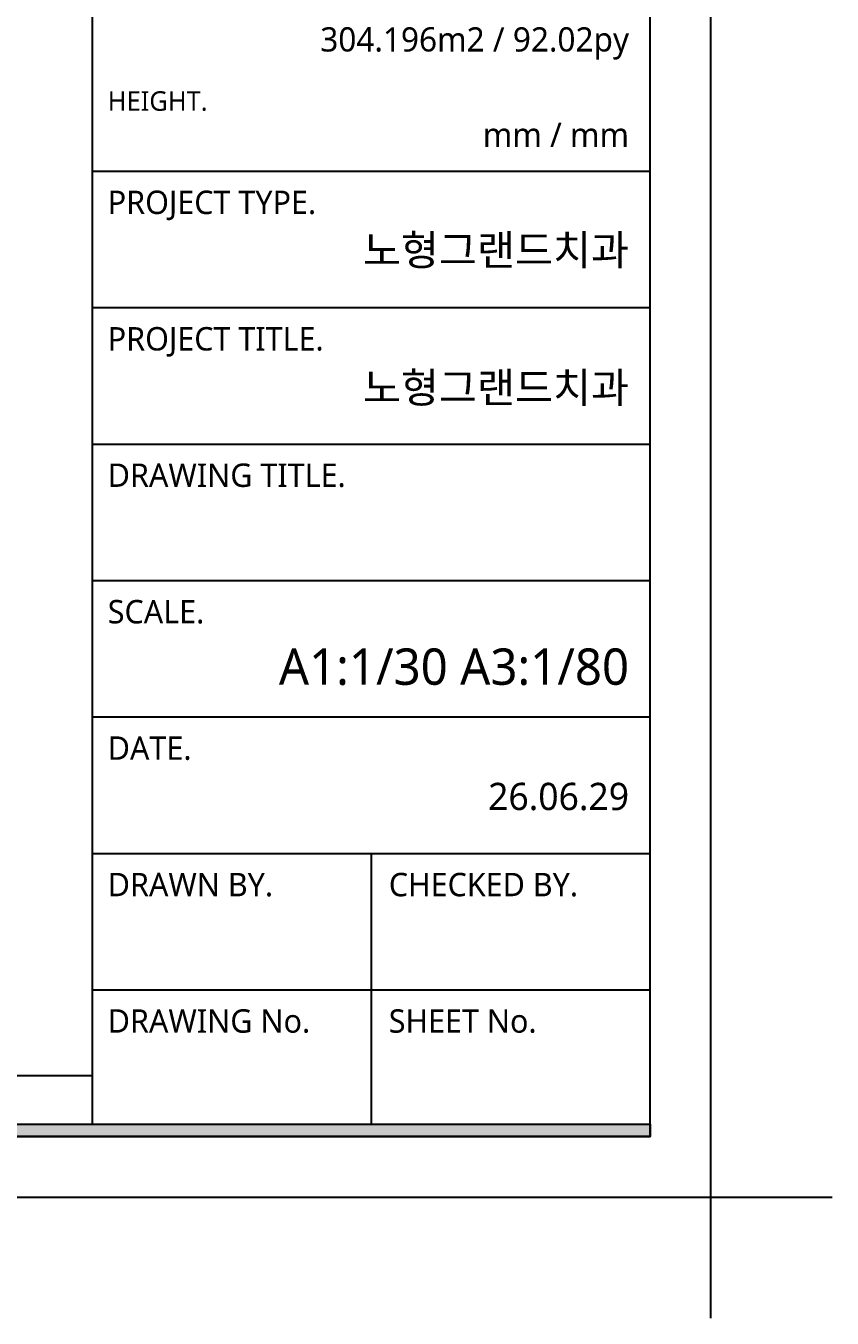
# Model space of a CAD drawing. Header units: metres. Extents: x 11578468 to 47831421, y -58341524 to -14256839.
# Drawn here: x 23703441 to 23708762, y -29115814 to -29107280 of the extents above; entities that cross this region are included whole.
import ezdxf
from ezdxf.enums import TextEntityAlignment as Align

# ---------------------------------------------------------------- set-up
doc = ezdxf.new("R2010")
doc.units = ezdxf.units.M
doc.header["$LTSCALE"] = 50
doc.header["$MEASUREMENT"] = 0
doc.layers.get('DEFPOINTS').update_dxf_attribs({"linetype": 'CONTINUOUS'})
doc.layers.add('FORM(YOURNAME)-1', color=1, linetype='CONTINUOUS')
doc.layers.add('FORM(YOURNAME)-11', color=1, linetype='CONTINUOUS')
doc.styles.add('YOURNAME', font='malgun.ttf')

# ---------------------------------------------------------------- blocks, each defined once
blk = doc.blocks.new('FORM-ELEVATION')
at = {"layer": 'FORM(YOURNAME)-11'}
h = blk.add_hatch(color=256, dxfattribs=at)
h.dxf.hatch_style = 1
h.paths.add_polyline_path([(-10309, 35708), (71691, 35708), (71691, 35508), (-10309, 35508)])
h.paths.add_polyline_path([(-10309, -21492), (71691, -21492), (71691, -21692), (-10309, -21692)])
at = {"layer": 'DEFPOINTS', "color": 158}
for p, q in [((62481, 35508), (62481, -21492)), ((62481, -20692), (-10309, -20692))]:
    blk.add_line(p, q, dxfattribs=at)
blk.add_lwpolyline([(-10309, -21692), (71691, -21692), (71691, 35708), (-10309, 35708)], close=True, dxfattribs=at)
at = {"layer": 'DEFPOINTS', "color": 1}
blk.add_lwpolyline([(72691, -24692), (72691, -22692), (74691, -22692)], dxfattribs=at)
at = {"layer": 'FORM(YOURNAME)-11', "color": 14}
for p, q in [((62481, -5756), (71691, -5756)), ((62481, -8009), (71691, -8009)), ((62481, -10261), (71691, -10261)), ((62481, -12514), (71691, -12514)), ((62481, -14766), (71691, -14766)), ((62481, -17019), (71691, -17019)), ((67086, -17019), (67086, -21492)), ((62481, -19271), (71691, -19271))]:
    blk.add_line(p, q, dxfattribs=at)
at = {"layer": 'FORM(YOURNAME)-11', "color": 250}
blk.add_lwpolyline([(-11309, -22692), (72691, -22692), (72691, 36708), (-11309, 36708)], close=True, dxfattribs=at)
at = {"layer": 'FORM(YOURNAME)-11'}
blk.add_lwpolyline([(-10309, -21492), (71691, -21492), (71691, -21692), (-10309, -21692)], close=True, dxfattribs=at)
at = {"layer": 'FORM(YOURNAME)-11', "color": 251, "style": 'YOURNAME'}
blk.add_text('HEIGHT.', height=321.8, dxfattribs=at).set_placement((62739, -4598), align=Align.MIDDLE_LEFT)
at = {"layer": 'FORM(YOURNAME)-11', "color": 14, "style": 'YOURNAME'}
for s, height, p in [('PROJECT TYPE.', 386.14, (62739, -6271)), ('PROJECT TITLE.', 386.14, (62739, -8524)), ('DRAWING TITLE.', 386.14, (62739, -10776)), ('SCALE.', 386.1, (62739, -13029)), ('DATE.', 386.1, (62739, -15281)), ('DRAWN BY.', 386.1, (62739, -17534)), ('CHECKED BY.', 386.14, (67376, -17534)), ('DRAWING No.', 386.14, (62739, -19786)), ('SHEET No.', 386.1, (67376, -19786))]:
    blk.add_text(s, height=height, dxfattribs=at).set_placement(p, align=Align.MIDDLE_LEFT)
at = {"layer": 'FORM(YOURNAME)-11', "color": 3, "style": 'YOURNAME'}
for tag, height, p in [('1', 451, (71041, -1219)), ('2', 451, (71041, -1863)), ('3', 451, (71041, -3150)), ('4', 451, (71041, -5081)), ('5', 515, (71041, -7398)), ('6', 515, (71041, -9650)), ('7', 515, (71041, -11903)), ('8', 515, (71041, -14155)), ('9', 515, (71041, -16408)), ('10', 515, (66791, -18596)), ('11', 515, (71041, -18660)), ('12', 515, (66791, -20848)), ('13', 515, (71041, -20848))]:
    blk.add_attdef(tag, text='', height=height, dxfattribs=at).set_placement(p, align=Align.MIDDLE_RIGHT)

msp = doc.modelspace()

# ---------------------------------------------------------------- block references
at = {"layer": 'FORM(YOURNAME)-1'}
ref = msp.add_blockref('FORM-ELEVATION', (23678885.4, -29105936.9), dxfattribs=dict(at, xscale=0.4, yscale=0.4, zscale=0.4))
ref.add_attrib('9', '26.06.29', dxfattribs={"layer": 'FORM(YOURNAME)-11', "color": 3, "height": 180, "style": 'YOURNAME'}).set_placement((23707421.7, -29112368.5), align=Align.MIDDLE_RIGHT)
ref.add_attrib('8', 'A1:1/30 A3:1/80', dxfattribs={"layer": 'FORM(YOURNAME)-11', "color": 3, "height": 240, "style": 'YOURNAME'}).set_placement((23707421.7, -29111511.3), align=Align.MIDDLE_RIGHT)
ref.add_attrib('6', '노형그랜드치과', dxfattribs={"layer": 'FORM(YOURNAME)-11', "color": 3, "height": 200, "style": 'YOURNAME'}).set_placement((23707421.7, -29109668.6), align=Align.MIDDLE_RIGHT)
ref.add_attrib('5', '노형그랜드치과', dxfattribs={"layer": 'FORM(YOURNAME)-11', "color": 3, "height": 200, "style": 'YOURNAME'}).set_placement((23707421.7, -29108760.9), align=Align.MIDDLE_RIGHT)
ref.add_attrib('3', '304.196m2 / 92.02py', dxfattribs={"layer": 'FORM(YOURNAME)-11', "color": 3, "height": 160, "style": 'YOURNAME'}).set_placement((23707421.7, -29107369.3), align=Align.MIDDLE_RIGHT)
ref.add_attrib('4', 'mm / mm', dxfattribs={"layer": 'FORM(YOURNAME)-11', "color": 3, "height": 160, "style": 'YOURNAME'}).set_placement((23707421.7, -29107999.2), align=Align.MIDDLE_RIGHT)

doc.saveas('drawing.dxf')
